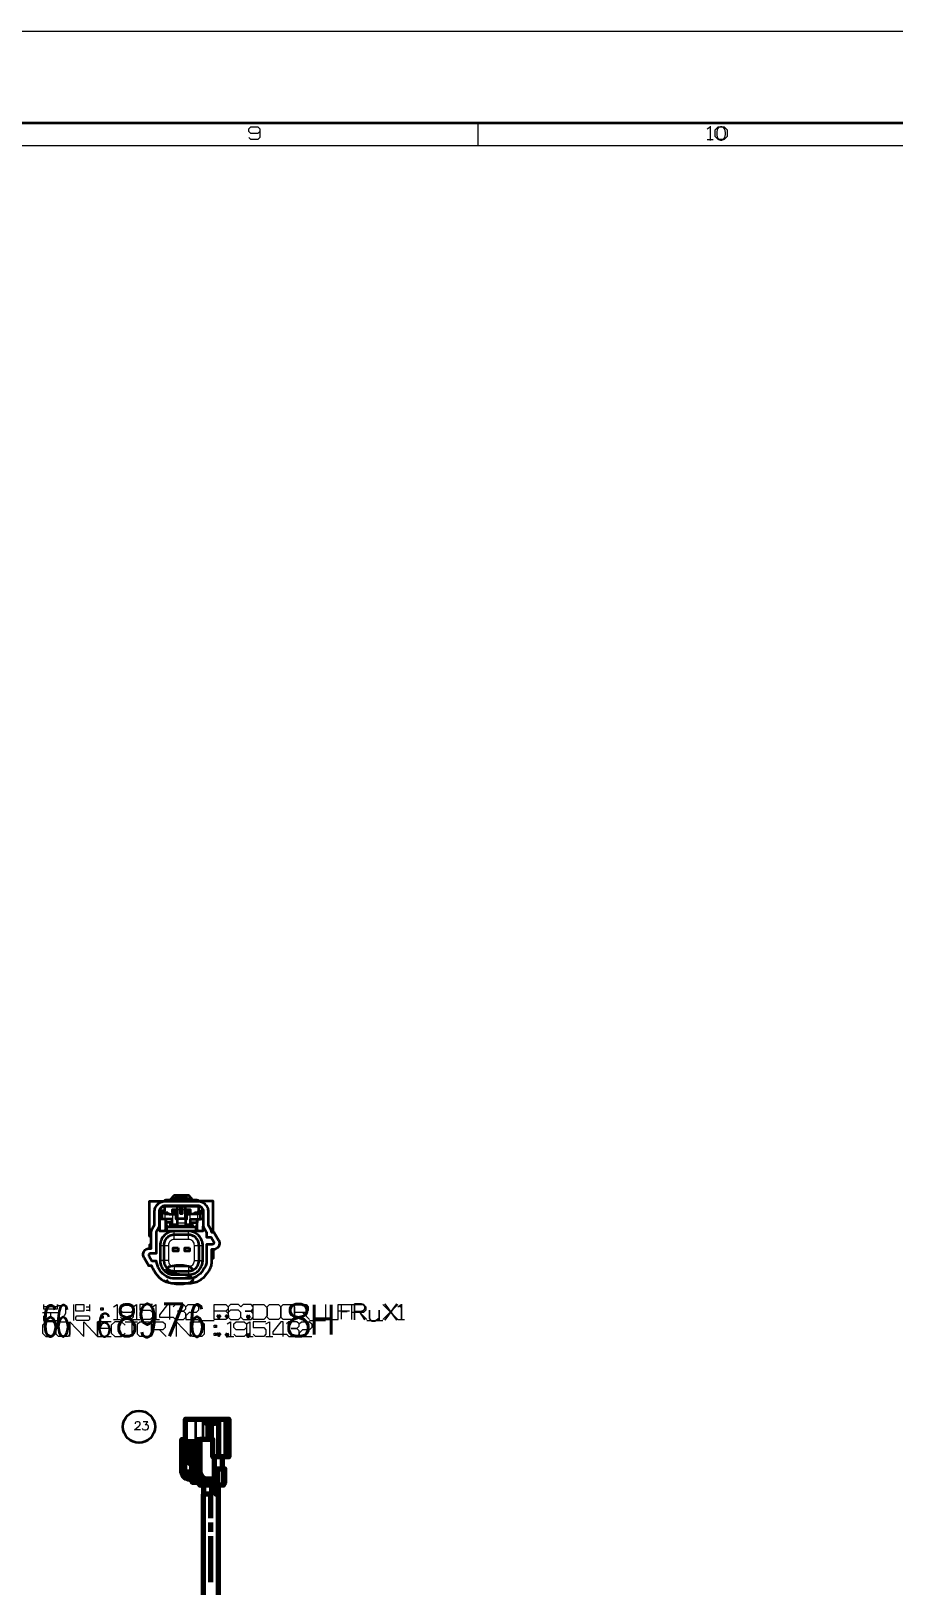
# Model space of a CAD drawing. Extents: x 0 to 174, y 0 to 33.
# Drawn here: x 32.38 to 39.79, y 19.75 to 33.11 of the extents above; entities that cross this region are included whole.
import ezdxf
from ezdxf.enums import TextEntityAlignment as Align

# ---------------------------------------------------------------- set-up
doc = ezdxf.new("R2010")
doc.units = 0
doc.layers.add('PDF2_형상', color=157, linetype='Continuous', true_color=0x405f80)
doc.layers.add('YOLO_TEXT', color=3, linetype='Continuous', true_color=0x008230)
doc.styles.add('OCR_LATIN', font='txt.shx')

msp = doc.modelspace()

# ---------------------------------------------------------------- linework, layer by layer
at = {"layer": 'PDF2_형상', "color": 7, "lineweight": 13}
for points in [[(0, 0), (0, 33.11), (173.622, 33.11), (173.622, 0)], [(38.283, 32.288), (38.333, 32.288), (38.359, 32.262), (38.359, 32.203), (38.333, 32.178), (38.283, 32.178), (38.257, 32.203), (38.257, 32.262)], [(0.984, 0.984), (0.984, 32.126), (172.638, 32.126), (172.638, 0.984)], [(32.764, 22.166), (32.833, 22.166), (32.833, 22.107), (32.764, 22.107)], [(32.774, 22.067), (32.873, 22.067), (32.883, 22.058), (32.883, 22.038), (32.873, 22.028), (32.774, 22.028), (32.764, 22.038), (32.764, 22.058)], [(32.981, 22.136), (33.001, 22.136), (33.001, 22.117), (32.981, 22.117)], [(32.981, 22.067), (33.001, 22.067), (33.001, 22.048), (32.981, 22.048)], [(34.29, 22.166), (34.379, 22.166), (34.408, 22.136), (34.408, 22.067), (34.379, 22.038), (34.29, 22.038)], [(34.428, 22.166), (34.507, 22.166), (34.526, 22.146), (34.526, 22.058), (34.507, 22.038), (34.428, 22.038), (34.408, 22.058), (34.408, 22.146)], [(34.546, 22.166), (34.625, 22.166), (34.644, 22.146), (34.644, 22.058), (34.625, 22.038), (34.546, 22.038), (34.526, 22.058), (34.526, 22.146)], [(32.617, 22.018), (32.696, 22.018), (32.715, 21.999), (32.715, 21.91), (32.696, 21.89), (32.617, 21.89), (32.597, 21.91), (32.597, 21.999)], [(33.316, 22.018), (33.394, 22.018), (33.414, 21.999), (33.414, 21.91), (33.394, 21.89), (33.316, 21.89), (33.296, 21.91), (33.296, 21.999)], [(33.768, 22.018), (33.847, 22.018), (33.867, 21.999), (33.867, 21.91), (33.847, 21.89), (33.768, 21.89), (33.749, 21.91), (33.749, 21.999)], [(33.955, 21.989), (33.975, 21.989), (33.975, 21.969), (33.955, 21.969)], [(33.955, 21.92), (33.975, 21.92), (33.975, 21.9), (33.955, 21.9)]]:
    msp.add_lwpolyline(points, close=True, dxfattribs=at)
at = {"layer": 'PDF2_형상', "color": 7, "lineweight": 35}
for points in [[(0.787, 0.787), (0.787, 32.323), (172.835, 32.323), (172.835, 0.787)], [(33.855, 22.544), (33.855, 22.673), (33.855, 22.683), (33.854, 22.693), (33.852, 22.703), (33.849, 22.712), (33.845, 22.721), (33.841, 22.73), (33.836, 22.739), (33.831, 22.747), (33.824, 22.754), (33.818, 22.762), (33.81, 22.768), (33.803, 22.774), (33.794, 22.779), (33.785, 22.784), (33.776, 22.788), (33.767, 22.791), (33.758, 22.793), (33.748, 22.795), (33.738, 22.795), (33.733, 22.796), (33.611, 22.796), (33.601, 22.795), (33.592, 22.794), (33.582, 22.792), (33.572, 22.789), (33.563, 22.786), (33.554, 22.782), (33.546, 22.777), (33.538, 22.771), (33.53, 22.765), (33.523, 22.758), (33.517, 22.751), (33.511, 22.743), (33.505, 22.734), (33.501, 22.726), (33.497, 22.717), (33.494, 22.707), (33.492, 22.698), (33.49, 22.688), (33.489, 22.678), (33.489, 22.673), (33.489, 22.544), (33.489, 22.534), (33.491, 22.524), (33.493, 22.514), (33.495, 22.505), (33.499, 22.496), (33.503, 22.487), (33.508, 22.478), (33.514, 22.47), (33.52, 22.463), (33.527, 22.456), (33.534, 22.449), (33.542, 22.443), (33.55, 22.438), (33.559, 22.433), (33.568, 22.429), (33.577, 22.426), (33.587, 22.424), (33.597, 22.423), (33.606, 22.422), (33.611, 22.422), (33.733, 22.422), (33.743, 22.422), (33.753, 22.423), (33.762, 22.425), (33.772, 22.428), (33.781, 22.431), (33.79, 22.436), (33.798, 22.44), (33.807, 22.446), (33.814, 22.452), (33.821, 22.459), (33.828, 22.467), (33.834, 22.474), (33.839, 22.483), (33.843, 22.491), (33.847, 22.5), (33.85, 22.51), (33.853, 22.519), (33.854, 22.529), (33.855, 22.539)], [(33.521, 22.673), (33.521, 22.544), (33.521, 22.534), (33.523, 22.524), (33.525, 22.515), (33.529, 22.506), (33.534, 22.497), (33.539, 22.489), (33.545, 22.481), (33.553, 22.474), (33.56, 22.468), (33.569, 22.463), (33.578, 22.459), (33.587, 22.456), (33.597, 22.454), (33.607, 22.453), (33.611, 22.453), (33.733, 22.453), (33.743, 22.454), (33.753, 22.455), (33.762, 22.458), (33.771, 22.461), (33.78, 22.466), (33.788, 22.472), (33.796, 22.478), (33.802, 22.485), (33.808, 22.493), (33.813, 22.501), (33.817, 22.51), (33.82, 22.52), (33.823, 22.529), (33.824, 22.539), (33.824, 22.544), (33.824, 22.673), (33.823, 22.683), (33.822, 22.693), (33.819, 22.702), (33.815, 22.712), (33.811, 22.72), (33.805, 22.728), (33.799, 22.736), (33.792, 22.743), (33.784, 22.749), (33.775, 22.754), (33.766, 22.758), (33.757, 22.761), (33.748, 22.763), (33.738, 22.764), (33.733, 22.764), (33.611, 22.764), (33.601, 22.764), (33.592, 22.762), (33.582, 22.759), (33.573, 22.756), (33.564, 22.751), (33.556, 22.746), (33.549, 22.739), (33.542, 22.732), (33.536, 22.724), (33.531, 22.716), (33.527, 22.707), (33.524, 22.697), (33.522, 22.688), (33.521, 22.678)], [(33.643, 22.653), (33.643, 22.623), (33.601, 22.623), (33.601, 22.653)], [(33.743, 22.653), (33.743, 22.623), (33.701, 22.623), (33.701, 22.653)]]:
    msp.add_lwpolyline(points, close=True, dxfattribs=at)
at = {"layer": 'PDF2_형상', "color": 7, "lineweight": 13}
for points in [[(34.345, 32.246), (34.328, 32.229), (34.269, 32.229), (34.252, 32.246), (34.252, 32.271), (34.269, 32.288), (34.328, 32.288), (34.345, 32.271), (34.345, 32.195), (34.328, 32.178), (34.269, 32.178), (34.252, 32.195)], [(36.22, 32.126), (36.22, 32.323)], [(38.189, 32.271), (38.214, 32.288), (38.214, 32.178)], [(38.189, 32.178), (38.24, 32.178)], [(33.532, 23.012), (33.532, 23.014)], [(33.664, 23.008), (33.639, 23.008)], [(33.706, 23.008), (33.68, 23.008)], [(33.812, 23.012), (33.812, 23.014)], [(33.484, 22.964), (33.482, 22.964)], [(33.532, 22.899), (33.532, 22.942)], [(33.597, 22.94), (33.597, 22.853)], [(33.664, 22.979), (33.639, 22.979)], [(33.639, 22.867), (33.706, 22.867)], [(33.706, 22.979), (33.68, 22.979)], [(33.747, 22.853), (33.747, 22.94)], [(33.813, 22.899), (33.813, 22.942)], [(33.86, 22.964), (33.862, 22.964)], [(33.611, 22.725), (33.601, 22.724), (33.592, 22.721), (33.583, 22.717), (33.576, 22.71), (33.569, 22.703), (33.564, 22.694), (33.561, 22.685), (33.56, 22.675), (33.56, 22.673)], [(33.733, 22.725), (33.611, 22.725), (33.611, 22.764), (33.611, 22.796)], [(33.784, 22.673), (33.783, 22.683), (33.781, 22.693), (33.776, 22.701), (33.77, 22.709), (33.763, 22.715), (33.754, 22.72), (33.745, 22.723), (33.735, 22.725), (33.733, 22.725), (33.733, 22.764), (33.733, 22.796)], [(33.489, 22.673), (33.521, 22.673), (33.56, 22.673), (33.56, 22.544), (33.561, 22.534), (33.564, 22.524), (33.568, 22.516), (33.574, 22.508), (33.582, 22.502), (33.59, 22.497), (33.599, 22.494), (33.609, 22.492), (33.611, 22.492), (33.733, 22.492), (33.743, 22.493), (33.752, 22.496), (33.761, 22.501), (33.769, 22.507), (33.775, 22.514), (33.78, 22.523), (33.783, 22.532), (33.784, 22.542), (33.784, 22.544), (33.784, 22.673), (33.824, 22.673), (33.855, 22.673)], [(33.56, 22.544), (33.521, 22.544), (33.489, 22.544)], [(33.611, 22.492), (33.611, 22.453), (33.611, 22.422)], [(33.733, 22.492), (33.733, 22.453), (33.733, 22.422)], [(33.784, 22.544), (33.824, 22.544), (33.855, 22.544)], [(32.479, 22.097), (32.617, 22.097)], [(32.489, 22.166), (32.489, 22.127), (32.607, 22.127), (32.607, 22.166), (32.607, 22.146), (32.489, 22.146)], [(32.489, 22.067), (32.489, 22.028), (32.607, 22.028)], [(32.548, 22.097), (32.548, 22.067)], [(32.617, 22.156), (32.676, 22.156), (32.676, 22.117), (32.676, 22.087), (32.666, 22.067), (32.646, 22.048), (32.617, 22.038)], [(32.745, 22.166), (32.745, 22.028)], [(32.853, 22.146), (32.883, 22.146)], [(32.853, 22.117), (32.883, 22.117)], [(32.883, 22.166), (32.883, 22.107)], [(32.991, 22.136), (32.991, 22.117)], [(32.991, 22.067), (32.991, 22.048)], [(33.089, 22.146), (33.119, 22.166), (33.119, 22.038)], [(33.257, 22.117), (33.237, 22.097), (33.168, 22.097), (33.148, 22.117), (33.148, 22.146), (33.168, 22.166), (33.237, 22.166), (33.257, 22.146), (33.257, 22.058), (33.237, 22.038), (33.168, 22.038), (33.148, 22.058)], [(33.257, 22.146), (33.286, 22.166), (33.286, 22.038)], [(33.424, 22.166), (33.316, 22.166), (33.316, 22.117), (33.404, 22.117), (33.424, 22.097), (33.424, 22.058), (33.404, 22.038), (33.335, 22.038), (33.316, 22.058)], [(33.424, 22.146), (33.453, 22.166), (33.453, 22.038)], [(33.572, 22.038), (33.572, 22.166), (33.552, 22.166), (33.483, 22.077), (33.483, 22.058), (33.601, 22.058), (33.621, 22.038), (33.69, 22.038), (33.709, 22.058), (33.709, 22.087), (33.69, 22.107), (33.64, 22.107), (33.69, 22.107), (33.709, 22.127), (33.709, 22.146), (33.69, 22.166), (33.621, 22.166), (33.601, 22.146)], [(33.709, 22.146), (33.729, 22.166), (33.798, 22.166), (33.818, 22.146), (33.818, 22.117), (33.798, 22.097), (33.739, 22.097), (33.709, 22.067), (33.709, 22.038), (33.818, 22.038)], [(34.054, 22.107), (34.074, 22.087), (34.074, 22.058), (34.054, 22.038), (33.955, 22.038), (33.955, 22.166), (34.054, 22.166), (34.074, 22.146), (34.074, 22.127), (34.054, 22.107), (33.955, 22.107)], [(34.182, 22.058), (34.202, 22.038), (34.27, 22.038), (34.29, 22.058), (34.29, 22.087), (34.27, 22.107), (34.221, 22.107), (34.27, 22.107), (34.29, 22.127), (34.29, 22.146), (34.27, 22.166), (34.202, 22.166), (34.182, 22.146), (34.162, 22.166), (34.093, 22.166), (34.074, 22.146), (34.074, 22.058), (34.093, 22.038), (34.162, 22.038), (34.182, 22.058), (34.182, 22.097), (34.162, 22.117), (34.093, 22.117), (34.074, 22.097)], [(34.644, 22.038), (34.644, 22.166), (34.743, 22.166), (34.762, 22.146), (34.762, 22.117), (34.743, 22.097), (34.644, 22.097)], [(34.713, 22.097), (34.772, 22.038)], [(34.91, 22.166), (34.91, 22.038), (35.018, 22.038), (35.018, 22.166), (35.137, 22.166)], [(35.117, 22.107), (35.018, 22.107)], [(35.137, 22.038), (35.137, 22.166), (35.235, 22.166), (35.255, 22.146), (35.255, 22.117), (35.235, 22.097), (35.137, 22.097)], [(35.205, 22.097), (35.264, 22.038)], [(35.402, 22.166), (35.53, 22.038), (35.589, 22.038)], [(35.53, 22.166), (35.402, 22.038)], [(35.53, 22.146), (35.56, 22.166), (35.56, 22.038)], [(32.597, 21.989), (32.568, 22.018), (32.509, 22.018), (32.479, 21.989), (32.479, 21.92), (32.509, 21.89), (32.568, 21.89), (32.597, 21.92)], [(32.715, 21.89), (32.715, 22.018), (32.833, 21.89), (32.833, 22.018)], [(32.833, 21.89), (32.833, 22.018), (32.952, 21.89), (32.952, 22.018)], [(33.07, 22.018), (32.952, 22.018), (32.952, 21.89), (33.07, 21.89)], [(33.05, 21.959), (32.952, 21.959)], [(33.188, 21.989), (33.158, 22.018), (33.099, 22.018), (33.07, 21.989), (33.07, 21.92), (33.099, 21.89), (33.158, 21.89), (33.188, 21.92)], [(33.089, 22.038), (33.148, 22.038)], [(33.188, 22.018), (33.296, 22.018)], [(33.247, 22.018), (33.247, 21.89)], [(33.257, 22.038), (33.316, 22.038)], [(33.414, 21.89), (33.414, 22.018), (33.512, 22.018), (33.532, 21.999), (33.532, 21.969), (33.512, 21.949), (33.414, 21.949)], [(33.424, 22.038), (33.483, 22.038)], [(33.483, 21.949), (33.542, 21.89)], [(33.631, 21.89), (33.631, 22.018), (33.749, 21.89), (33.749, 22.018)], [(33.818, 22.028), (33.955, 22.028)], [(33.965, 21.989), (33.965, 21.969)], [(33.965, 21.92), (33.965, 21.9)], [(34.064, 21.999), (34.093, 22.018), (34.093, 21.89)], [(34.231, 21.969), (34.211, 21.949), (34.143, 21.949), (34.123, 21.969), (34.123, 21.999), (34.143, 22.018), (34.211, 22.018), (34.231, 21.999), (34.231, 21.91), (34.211, 21.89), (34.143, 21.89), (34.123, 21.91)], [(34.231, 21.999), (34.261, 22.018), (34.261, 21.89)], [(34.398, 22.018), (34.29, 22.018), (34.29, 21.969), (34.379, 21.969), (34.398, 21.949), (34.398, 21.91), (34.379, 21.89), (34.31, 21.89), (34.29, 21.91)], [(34.398, 21.999), (34.428, 22.018), (34.428, 21.89)], [(34.546, 21.89), (34.546, 22.018), (34.526, 22.018), (34.457, 21.93), (34.457, 21.91), (34.576, 21.91), (34.595, 21.89), (34.664, 21.89), (34.684, 21.91), (34.684, 21.939), (34.664, 21.959), (34.615, 21.959), (34.664, 21.959), (34.684, 21.979), (34.684, 21.999), (34.664, 22.018), (34.595, 22.018), (34.576, 21.999)], [(34.684, 21.999), (34.703, 22.018), (34.772, 22.018), (34.792, 21.999), (34.792, 21.969), (34.772, 21.949), (34.713, 21.949), (34.684, 21.92), (34.684, 21.89), (34.792, 21.89)], [(34.772, 22.028), (34.91, 22.028)], [(35.264, 22.028), (35.402, 22.028)], [(34.064, 21.89), (34.123, 21.89)], [(34.231, 21.89), (34.29, 21.89)], [(34.398, 21.89), (34.457, 21.89)]]:
    msp.add_lwpolyline(points, dxfattribs=at)
at = {"layer": 'PDF2_형상', "color": 7, "lineweight": 35}
msp.add_lwpolyline([(33.73, 22.345), (33.614, 22.345, -0.254292), (33.452, 22.433), (33.437, 22.456), (33.434, 22.462), (33.429, 22.471), (33.425, 22.48), (33.421, 22.489), (33.418, 22.498), (33.392, 22.498), (33.352, 22.568), (33.35, 22.571), (33.347, 22.58), (33.345, 22.59), (33.345, 22.6), (33.347, 22.609), (33.35, 22.618), (33.356, 22.627), (33.362, 22.634), (33.37, 22.64), (33.379, 22.644), (33.388, 22.647), (33.398, 22.648), (33.412, 22.648), (33.412, 22.778), (33.413, 22.788), (33.415, 22.798), (33.418, 22.807), (33.422, 22.816), (33.442, 22.849), (33.442, 22.964), (33.442, 22.968), (33.443, 22.978), (33.445, 22.988), (33.448, 22.997), (33.452, 23.006), (33.457, 23.014), (33.463, 23.022), (33.47, 23.029), (33.477, 23.036), (33.486, 23.041), (33.494, 23.046), (33.503, 23.049), (33.513, 23.052), (33.523, 23.054), (33.532, 23.054), (33.812, 23.054), (33.817, 23.054), (33.826, 23.053), (33.836, 23.051), (33.845, 23.048), (33.854, 23.044), (33.863, 23.039), (33.87, 23.033), (33.877, 23.026), (33.884, 23.018), (33.889, 23.01), (33.894, 23.002), (33.898, 22.993), (33.9, 22.983), (33.902, 22.973), (33.902, 22.964), (33.902, 22.849), (33.922, 22.816), (33.922, 22.815), (33.926, 22.807), (33.929, 22.797), (33.931, 22.788), (33.952, 22.788), (33.992, 22.718), (33.994, 22.715), (33.997, 22.706), (33.999, 22.696), (33.999, 22.686), (33.997, 22.677), (33.994, 22.668), (33.989, 22.659), (33.982, 22.652), (33.974, 22.646), (33.965, 22.642), (33.956, 22.639), (33.946, 22.638), (33.932, 22.638), (33.932, 22.541), (33.932, 22.54), (33.932, 22.53), (33.931, 22.52), (33.929, 22.51), (33.927, 22.501), (33.924, 22.492), (33.92, 22.482), (33.917, 22.473), (33.912, 22.464), (33.907, 22.456), (33.892, 22.433, -0.254529)], format="xyb", close=True, dxfattribs=at)
for points in [[(33.412, 22.745), (33.398, 22.754), (33.398, 22.786), (33.398, 23.054), (33.532, 23.054)], [(33.508, 22.899), (33.508, 22.951), (33.485, 22.951), (33.485, 22.951), (33.484, 22.948), (33.484, 22.964), (33.485, 22.971), (33.487, 22.98), (33.491, 22.989), (33.497, 22.997), (33.505, 23.003), (33.513, 23.008), (33.523, 23.011), (33.532, 23.012), (33.812, 23.012), (33.819, 23.011), (33.828, 23.009), (33.837, 23.005), (33.845, 22.999), (33.851, 22.991), (33.856, 22.983), (33.859, 22.973), (33.86, 22.964), (33.86, 22.948), (33.859, 22.951), (33.859, 22.798), (33.859, 22.838), (33.862, 22.833), (33.862, 22.964), (33.861, 22.973), (33.858, 22.983), (33.853, 22.991), (33.847, 22.999), (33.84, 23.005), (33.831, 23.01), (33.822, 23.013), (33.812, 23.014), (33.532, 23.014), (33.523, 23.013), (33.513, 23.01), (33.505, 23.005), (33.497, 22.999), (33.491, 22.991), (33.486, 22.983), (33.483, 22.973), (33.482, 22.964), (33.482, 22.833), (33.485, 22.838), (33.485, 22.798), (33.859, 22.798)], [(33.484, 22.956), (33.526, 22.956), (33.526, 22.972), (33.49, 22.972), (33.49, 22.987)], [(33.825, 23.054), (33.816, 23.058), (33.806, 23.061), (33.797, 23.062), (33.795, 23.062), (33.549, 23.062), (33.539, 23.061), (33.53, 23.059), (33.521, 23.055), (33.52, 23.054)], [(33.706, 22.906), (33.706, 22.867), (33.706, 22.838), (33.639, 22.838), (33.639, 22.867), (33.639, 22.906), (33.639, 22.979), (33.639, 23.008), (33.639, 23.011), (33.526, 23.011), (33.526, 22.972)], [(33.771, 23.062), (33.735, 23.101), (33.609, 23.101), (33.574, 23.062)], [(33.589, 23.062), (33.589, 23.062), (33.596, 23.069), (33.605, 23.075), (33.613, 23.078), (33.623, 23.081), (33.633, 23.082), (33.712, 23.082), (33.712, 23.082), (33.722, 23.081), (33.731, 23.078), (33.74, 23.074), (33.748, 23.069), (33.756, 23.062)], [(33.639, 22.906), (33.706, 22.906), (33.706, 22.979), (33.706, 23.008), (33.706, 23.011), (33.819, 23.011), (33.819, 22.972), (33.854, 22.972), (33.854, 22.987)], [(33.68, 23.012), (33.68, 22.944), (33.664, 22.944), (33.664, 23.012)], [(33.946, 22.788), (33.946, 23.054), (33.812, 23.054)], [(33.556, 22.952), (33.546, 22.952), (33.536, 22.952), (33.528, 22.952), (33.484, 22.952)], [(33.485, 22.951), (33.485, 22.798)], [(33.639, 22.846), (33.638, 22.846), (33.638, 22.834), (33.593, 22.834), (33.593, 22.853), (33.593, 22.899), (33.532, 22.899), (33.508, 22.899), (33.485, 22.899)], [(33.556, 22.952), (33.559, 22.951), (33.561, 22.949), (33.566, 22.942), (33.593, 22.942), (33.594, 22.948), (33.595, 22.952), (33.596, 22.952), (33.637, 22.952), (33.635, 22.952), (33.634, 22.951), (33.632, 22.949), (33.626, 22.94), (33.626, 22.94), (33.597, 22.94), (33.543, 22.941), (33.533, 22.942), (33.532, 22.942), (33.532, 22.942), (33.523, 22.947), (33.514, 22.95), (33.508, 22.952)], [(33.537, 22.899), (33.537, 22.87), (33.54, 22.87)], [(33.537, 22.803), (33.537, 22.899)], [(33.579, 22.831), (33.579, 22.87), (33.578, 22.87), (33.54, 22.87), (33.543, 22.831), (33.544, 22.831)], [(33.576, 22.831), (33.578, 22.87)], [(33.593, 22.853), (33.597, 22.853), (33.639, 22.853)], [(33.639, 22.962), (33.596, 22.962), (33.596, 22.952)], [(33.597, 22.962), (33.597, 22.983), (33.639, 22.983)], [(33.632, 22.904), (33.626, 22.899), (33.626, 22.94)], [(33.639, 22.899), (33.626, 22.899)], [(33.639, 22.901), (33.637, 22.901), (33.632, 22.904), (33.632, 22.916), (33.637, 22.919), (33.637, 22.952), (33.639, 22.952)], [(33.639, 22.919), (33.637, 22.919)], [(33.706, 22.983), (33.748, 22.983), (33.748, 22.962)], [(33.706, 22.962), (33.748, 22.962), (33.748, 22.952)], [(33.788, 22.952), (33.786, 22.951), (33.783, 22.949), (33.778, 22.942), (33.751, 22.942), (33.751, 22.944), (33.751, 22.945), (33.75, 22.949), (33.749, 22.952), (33.748, 22.952), (33.708, 22.952), (33.706, 22.952)], [(33.718, 22.899), (33.718, 22.94), (33.718, 22.94), (33.713, 22.949), (33.71, 22.951), (33.708, 22.952), (33.708, 22.919), (33.706, 22.919)], [(33.706, 22.901), (33.707, 22.901), (33.712, 22.904), (33.718, 22.899), (33.706, 22.899)], [(33.706, 22.846), (33.706, 22.846), (33.707, 22.834), (33.751, 22.834), (33.751, 22.853), (33.751, 22.899), (33.813, 22.899), (33.836, 22.899)], [(33.706, 22.853), (33.747, 22.853), (33.751, 22.853)], [(33.708, 22.919), (33.712, 22.916), (33.712, 22.904)], [(33.836, 22.952), (33.827, 22.949), (33.818, 22.945), (33.813, 22.942), (33.812, 22.942), (33.811, 22.942), (33.801, 22.941), (33.747, 22.94), (33.718, 22.94)], [(33.765, 22.831), (33.765, 22.87), (33.766, 22.87), (33.768, 22.831)], [(33.766, 22.87), (33.804, 22.87)], [(33.86, 22.952), (33.816, 22.952), (33.806, 22.952), (33.796, 22.952), (33.788, 22.952)], [(33.807, 22.899), (33.807, 22.87), (33.804, 22.87), (33.801, 22.831), (33.8, 22.831)], [(33.808, 22.803), (33.808, 22.899)], [(33.86, 22.956), (33.819, 22.956), (33.819, 22.972)], [(33.859, 22.899), (33.836, 22.899), (33.836, 22.951), (33.859, 22.951), (33.859, 22.951)], [(33.482, 22.833), (33.456, 22.787), (33.456, 22.605), (33.408, 22.605), (33.399, 22.602), (33.393, 22.594), (33.393, 22.585), (33.395, 22.581), (33.417, 22.542), (33.456, 22.542), (33.456, 22.532), (33.458, 22.522), (33.46, 22.513), (33.463, 22.503), (33.466, 22.494), (33.471, 22.485), (33.475, 22.477)], [(33.398, 22.786), (33.413, 22.786)], [(33.541, 22.798), (33.541, 22.805), (33.532, 22.801), (33.528, 22.798)], [(33.8, 22.798), (33.8, 22.831), (33.544, 22.831), (33.544, 22.798)], [(33.816, 22.798), (33.808, 22.803), (33.804, 22.805), (33.804, 22.798)], [(33.412, 22.679), (33.397, 22.679), (33.397, 22.648)], [(33.932, 22.565), (33.948, 22.565), (33.948, 22.638)]]:
    msp.add_lwpolyline(points, dxfattribs=at)
msp.add_lwpolyline([(33.862, 22.833), (33.889, 22.787), (33.889, 22.744), (33.927, 22.744), (33.95, 22.705), (33.951, 22.701), (33.951, 22.692), (33.945, 22.684), (33.936, 22.681), (33.889, 22.681), (33.889, 22.544), (33.889, 22.542), (33.888, 22.532), (33.887, 22.523), (33.885, 22.513), (33.882, 22.504), (33.878, 22.494), (33.874, 22.486), (33.869, 22.477), (33.857, 22.459, -0.254765), (33.727, 22.388), (33.617, 22.388, -0.255584), (33.487, 22.459), (33.475, 22.477)], format="xyb", dxfattribs=at)
at = {"layer": 'PDF2_형상', "color": 18, "lineweight": 13, "true_color": 0x260000}
for points in [[(33.322, 21.089), (33.269, 21.089), (33.307, 21.12), (33.314, 21.129), (33.318, 21.136), (33.318, 21.142), (33.314, 21.15), (33.311, 21.155), (33.303, 21.158), (33.29, 21.158), (33.282, 21.155), (33.279, 21.151), (33.274, 21.145), (33.274, 21.141)], [(33.335, 21.101), (33.339, 21.096), (33.342, 21.092), (33.354, 21.089), (33.367, 21.089), (33.38, 21.092), (33.387, 21.099), (33.39, 21.109), (33.39, 21.116), (33.387, 21.126), (33.383, 21.129), (33.377, 21.132), (33.361, 21.132), (33.384, 21.158), (33.343, 21.158)]]:
    msp.add_lwpolyline(points, dxfattribs=at)
at = {"layer": 'PDF2_형상', "lineweight": 70}
for points in [[(33.706, 21.005), (33.706, 21.179), (33.714, 21.179), (33.793, 21.179), (33.856, 21.179), (33.903, 21.179), (33.922, 21.179), (33.94, 21.179), (33.994, 21.179), (33.998, 21.179), (34.044, 21.179), (34.062, 21.179), (34.066, 21.179), (34.071, 21.179), (34.079, 21.179), (34.079, 20.857), (34.071, 20.857), (34.066, 20.857), (34.062, 20.857), (34.044, 20.857), (33.998, 20.857), (33.994, 20.857), (33.954, 20.857), (33.954, 20.663), (33.896, 20.663), (33.883, 20.663, -0.320834), (33.824, 20.71), (33.816, 20.717), (33.809, 20.724), (33.808, 20.732), (33.807, 20.741), (33.807, 20.984), (33.699, 20.984), (33.699, 20.741), (33.7, 20.732), (33.701, 20.724), (33.697, 20.717), (33.693, 20.71), (33.73, 20.71), (33.73, 20.697), (33.741, 20.697), (33.741, 20.724)], [(33.791, 20.668), (33.791, 20.663), (33.753, 20.663), (33.741, 20.663, -0.414633), (33.676, 20.741), (33.676, 21.005), (33.714, 21.005)], [(33.793, 21.005), (33.831, 21.005), (33.831, 20.741, 0.416564), (33.896, 20.663)]]:
    msp.add_lwpolyline(points, format="xyb", dxfattribs=at)
at = {"layer": 'PDF2_형상', "lineweight": 35}
for points in [[(33.714, 21.179), (33.714, 21.005)], [(33.793, 21.179), (33.793, 21.005)], [(33.856, 21.179), (33.856, 21.005)], [(33.922, 21.179), (33.922, 21.005)], [(33.94, 21.179), (33.94, 21.005)], [(33.998, 20.857), (33.998, 21.179)], [(34.044, 20.857), (34.044, 21.179)], [(34.066, 21.179), (34.066, 20.857)], [(34.071, 21.179), (34.071, 20.857)], [(33.715, 20.84), (33.715, 20.972)], [(33.731, 20.947), (33.731, 20.957)], [(33.731, 20.928), (33.731, 20.937)], [(33.731, 20.908), (33.731, 20.918)], [(33.753, 20.947), (33.753, 20.957)], [(33.753, 20.928), (33.753, 20.937)], [(33.753, 20.908), (33.753, 20.918)], [(33.785, 20.84), (33.785, 20.972)], [(33.676, 20.741), (33.699, 20.741)], [(33.774, 20.83), (33.762, 20.83)], [(33.785, 20.805), (33.774, 20.805)], [(33.807, 20.805), (33.805, 20.805)], [(33.807, 20.741), (33.831, 20.741)], [(33.818, 20.638), (33.836, 20.638), (33.836, 20.639)], [(33.858, 20.639), (33.858, 20.638), (33.836, 20.638), (33.836, 20.633), (33.837, 20.629), (33.839, 20.625), (33.842, 20.621), (33.845, 20.618), (33.848, 20.616), (33.851, 20.615), (33.855, 20.614)], [(33.974, 20.638), (33.858, 20.638), (33.858, 20.633), (33.859, 20.629), (33.861, 20.625), (33.864, 20.621), (33.867, 20.618), (33.87, 20.616), (33.874, 20.615), (33.877, 20.614)], [(33.863, 20.537), (33.863, 20.614)], [(33.922, 20.536), (33.922, 20.614)], [(33.938, 20.536), (33.938, 20.614)], [(33.985, 20.536), (33.985, 20.614)], [(34.045, 20.638), (34.033, 20.638)]]:
    msp.add_lwpolyline(points, dxfattribs=at)
at = {"layer": 'PDF2_형상', "color": 60, "lineweight": 70, "true_color": 0xbfff00}
for points in [[(33.916, 21.145), (33.938, 21.145), (33.905, 21.145), (33.883, 21.145)], [(33.911, 21.145), (33.934, 21.145), (33.966, 21.145), (33.944, 21.145)]]:
    msp.add_lwpolyline(points, close=True, dxfattribs=at)
at = {"layer": 'PDF2_형상', "lineweight": 70}
for points in [[(33.903, 21.005), (33.903, 21.179)], [(33.994, 20.857), (33.994, 21.179)], [(34.062, 20.857), (34.062, 21.179)], [(33.77, 20.984), (33.766, 20.972)], [(33.774, 20.984), (33.771, 20.972)], [(33.775, 20.972), (33.777, 20.972), (33.78, 20.973), (33.783, 20.975), (33.785, 20.978), (33.787, 20.984)], [(33.782, 20.972), (33.785, 20.972), (33.787, 20.973), (33.79, 20.975), (33.792, 20.978), (33.794, 20.984)], [(33.954, 20.857), (33.941, 20.857), (33.941, 21.005), (33.831, 21.005)], [(33.807, 20.972), (33.785, 20.972), (33.715, 20.972), (33.71, 20.972), (33.71, 20.835)], [(33.752, 20.862), (33.765, 20.861), (33.778, 20.859), (33.778, 20.897), (33.752, 20.897), (33.716, 20.897), (33.716, 20.862), (33.719, 20.861), (33.722, 20.859), (33.732, 20.862), (33.742, 20.863)], [(33.752, 20.897), (33.752, 20.862), (33.743, 20.863), (33.734, 20.863), (33.726, 20.863), (33.717, 20.862), (33.716, 20.862)], [(33.733, 20.972), (33.74, 20.98), (33.752, 20.98), (33.752, 20.972)], [(33.763, 20.861), (33.763, 20.846), (33.762, 20.83), (33.762, 20.824), (33.76, 20.816), (33.757, 20.809), (33.755, 20.805), (33.75, 20.802), (33.745, 20.8)], [(33.746, 20.972), (33.752, 20.98)], [(33.763, 20.972), (33.765, 20.972), (33.767, 20.972)], [(34.024, 20.752), (34.024, 20.857)], [(33.73, 20.71), (33.741, 20.724), (33.701, 20.724)], [(33.725, 20.83), (33.726, 20.83), (33.728, 20.831), (33.723, 20.831), (33.718, 20.831), (33.713, 20.833), (33.71, 20.834), (33.71, 20.835), (33.71, 20.836), (33.711, 20.837), (33.712, 20.838), (33.715, 20.84), (33.718, 20.841), (33.734, 20.845), (33.743, 20.846), (33.751, 20.847), (33.76, 20.846), (33.768, 20.845), (33.776, 20.843), (33.785, 20.84), (33.798, 20.835), (33.806, 20.833)], [(33.725, 20.831), (33.725, 20.83), (33.74, 20.83), (33.746, 20.833), (33.752, 20.837)], [(33.763, 20.846), (33.746, 20.843), (33.73, 20.837), (33.729, 20.837), (33.752, 20.837), (33.752, 20.845)], [(33.774, 20.803), (33.77, 20.801), (33.767, 20.8), (33.745, 20.8), (33.741, 20.8), (33.741, 20.821), (33.741, 20.842)], [(33.741, 20.697), (33.763, 20.697), (33.763, 20.8)], [(33.77, 20.692), (33.77, 20.749), (33.807, 20.749)], [(33.774, 20.749), (33.774, 20.805), (33.774, 20.843)], [(33.785, 20.84), (33.785, 20.805), (33.805, 20.805), (33.806, 20.834)], [(33.799, 20.835), (33.799, 20.805)], [(33.804, 20.692), (33.813, 20.692), (33.813, 20.72)], [(34.033, 20.617), (34.04, 20.624), (34.044, 20.633), (34.045, 20.638), (34.045, 20.752), (34.033, 20.752), (34.033, 20.614), (33.986, 20.614), (33.96, 20.614), (33.877, 20.614), (33.855, 20.614), (33.841, 20.614)], [(33.953, 20.752), (33.974, 20.752), (33.986, 20.752), (34.033, 20.752)], [(33.974, 20.752), (33.974, 20.638), (33.973, 20.629), (33.97, 20.621), (33.966, 20.616), (33.963, 20.615), (33.96, 20.614)], [(33.986, 20.614), (33.986, 20.752)], [(33.803, 20.668), (33.803, 20.662)], [(33.85, 20.674), (33.849, 20.668), (33.804, 20.668)], [(33.818, 20.639), (33.818, 20.638), (33.82, 20.629), (33.825, 20.621), (33.833, 20.616), (33.841, 20.614), (33.83, 20.614), (33.83, 20.617)], [(33.819, 20.662), (33.819, 20.668)], [(33.867, 20.665), (33.867, 20.662), (33.843, 20.662)], [(33.895, 20.663), (33.895, 20.639), (33.843, 20.639)], [(33.855, 20.67), (33.855, 20.662)], [(33.861, 20.614), (33.861, 20.536)], [(33.955, 20.539), (33.955, 20.57), (33.961, 20.57), (33.975, 20.57), (33.975, 20.56), (33.968, 20.536), (33.985, 20.536), (33.99, 20.536), (33.99, 20.614)], [(33.86, 20.536), (33.86, 16.875)], [(33.938, 20.536), (33.922, 20.536), (33.866, 20.536)], [(33.975, 20.56), (33.961, 20.56), (33.961, 20.57)], [(33.99, 16.875), (33.99, 20.536), (33.99, 20.536), (33.99, 20.536), (33.99, 20.536)]]:
    msp.add_lwpolyline(points, dxfattribs=at)
for points in [[(33.774, 20.947), (33.774, 20.957), (33.753, 20.957), (33.731, 20.957), (33.726, 20.957), (33.726, 20.947), (33.731, 20.947), (33.753, 20.947)], [(33.774, 20.928), (33.774, 20.937), (33.753, 20.937), (33.731, 20.937), (33.726, 20.937), (33.726, 20.928), (33.731, 20.928), (33.753, 20.928)], [(33.774, 20.908), (33.774, 20.918), (33.753, 20.918), (33.731, 20.918), (33.726, 20.918), (33.726, 20.908), (33.731, 20.908), (33.753, 20.908)], [(33.804, 20.668), (33.761, 20.668), (33.761, 20.692), (33.804, 20.692)], [(33.843, 20.662), (33.766, 20.662), (33.766, 20.639), (33.843, 20.639)]]:
    msp.add_lwpolyline(points, close=True, dxfattribs=at)
at = {"layer": 'PDF2_형상', "color": 18, "lineweight": 35, "true_color": 0x260000}
for points in [[(33.925, 20.33), (33.925, 20.672)], [(33.925, 20.212), (33.925, 20.291)], [(33.925, 19.779), (33.925, 20.173)]]:
    msp.add_lwpolyline(points, dxfattribs=at)
at = {"layer": 'PDF2_형상', "color": 3, "lineweight": 70}
for points in [[(33.925, 20.33), (33.925, 20.536)], [(33.925, 20.212), (33.925, 20.291)], [(33.925, 19.779), (33.925, 20.173)]]:
    msp.add_lwpolyline(points, dxfattribs=at)
at = {"layer": 'PDF2_형상', "color": 18, "lineweight": 35, "true_color": 0x260000}
msp.add_circle((33.308, 21.115), 0.138, dxfattribs=at)
at = {"layer": 'PDF2_형상', "lineweight": 70}
msp.add_arc((33.756, 20.728), 0.0653, 196.0257, 267.1778, dxfattribs=at)

# ---------------------------------------------------------------- texts
at = {"layer": 'YOLO_TEXT', "style": 'OCR_LATIN'}
for s, height, p, p2 in [('I', 0.122, (38.186, 32.17), (38.242, 32.17)), ('0', 0.114, (38.254, 32.174), (38.361, 32.174)), ('s', 0.243, (33.484, 22.34), (33.83, 22.34)), ('6', 0.267, (32.474, 21.89), (32.614, 21.89)), ('6', 0.269, (32.589, 21.89), (32.718, 21.89)), ('6', 0.201, (32.944, 21.887), (33.074, 21.887)), ('8', 0.273, (33.107, 21.892), (33.3, 21.892)), ('9', 0.284, (33.296, 21.886), (33.472, 21.886)), ('7', 0.278, (33.491, 21.892), (33.72, 21.892)), ('6', 0.277, (33.733, 21.888), (33.873, 21.888)), (':', 0.27, (33.946, 21.897), (34.042, 21.897)), (':', 0.279, (34.024, 21.892), (34.104, 21.892)), (':', 0.277, (34.2, 21.889), (34.294, 21.889)), ('8', 0.276, (34.56, 21.892), (34.796, 21.892)), ('H', 0.254, (34.772, 21.908), (35, 21.908)), ('F', 0.126, (35.019, 22.04), (35.134, 22.04)), ('R', 0.136, (35.133, 22.035), (35.267, 22.035)), ('u', 0.139, (35.257, 22.023), (35.403, 22.023)), ('X', 0.14, (35.398, 22.031), (35.544, 22.031)), ('1', 0.134, (35.531, 22.034), (35.589, 22.034))]:
    msp.add_text(s, height=height, dxfattribs=at).set_placement(p, p2, align=Align.FIT)

doc.saveas('drawing.dxf')
